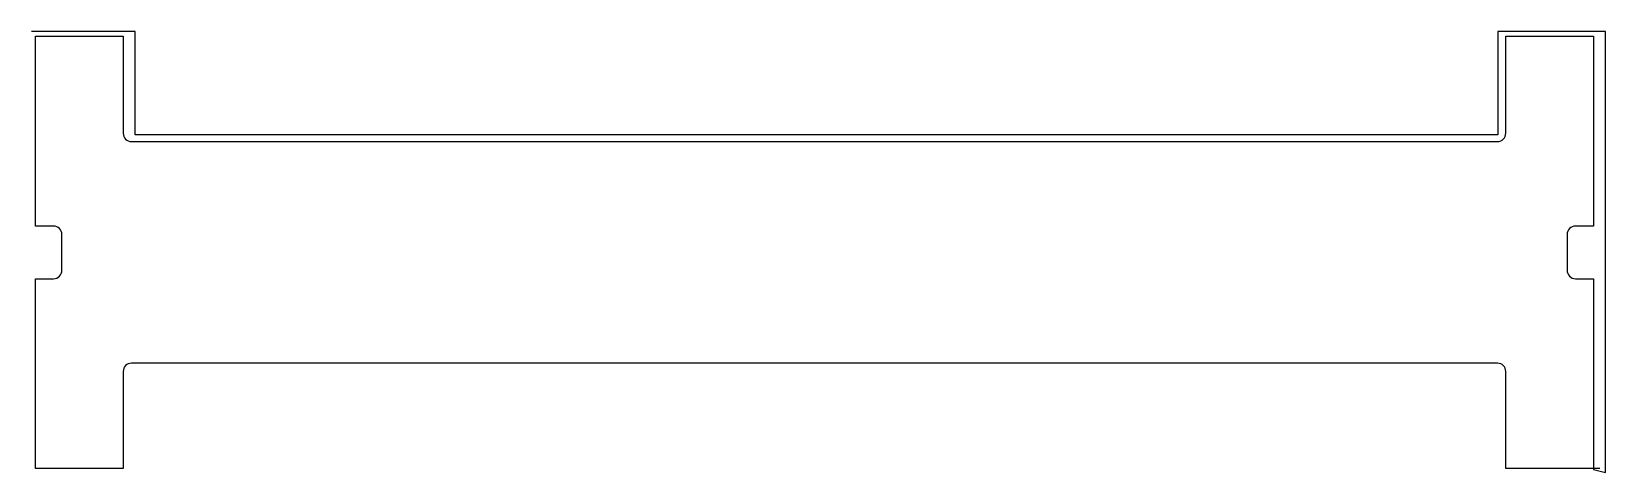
# Model space of a CAD drawing. Header units: metres. Extents: x 0 to 7460, y 0 to 2093.
import ezdxf

# ---------------------------------------------------------------- set-up
doc = ezdxf.new("R2010")
doc.units = ezdxf.units.M

msp = doc.modelspace()

# ---------------------------------------------------------------- linework, layer by layer
at = {"layer": 'TOOL_0'}
for p, q in [((0.999, 2092.965), (-0.001, 2092.965)), ((491.361, 2092.965), (0.999, 2092.965)), ((491.361, 1602.875), (491.361, 2092.965)), ((7460.112, 2092.965), (6949.641, 2092.965)), ((6949.641, 2092.965), (6949.641, 1602.875)), ((7460.112, 1), (7460.112, 2092.965)), ((18.999, 1169.751), (18.999, 2070.501)), ((18.999, 2070.501), (434.749, 2070.501)), ((434.749, 2070.501), (434.749, 1609.751)), ((6987.249, 1609.751), (6987.249, 2070.501)), ((6987.249, 2070.501), (7402.999, 2070.501)), ((7402.999, 2070.501), (7402.999, 1169.751)), ((473.927, 1570.501), (6947.999, 1570.501)), ((6949.641, 1602.875), (491.361, 1602.875)), ((103.999, 1169.751), (18.999, 1169.751)), ((143.999, 959.751), (143.999, 1129.751)), ((7277.999, 1129.751), (7277.999, 959.751)), ((7402.999, 1169.751), (7317.999, 1169.751)), ((18.999, 19.001), (18.999, 919.751)), ((18.999, 919.751), (103.999, 919.751)), ((7317.999, 919.751), (7402.999, 919.751)), ((7402.999, 919.751), (7402.999, 19.001)), ((434.749, 479.751), (434.749, 19.001)), ((6948, 519.001), (473.928, 519.001)), ((6987.25, 19.001), (6987.25, 479.751)), ((434.749, 19.001), (18.999, 19.001)), ((7403, 19.001), (6987.25, 19.001)), ((7402.999, 19.001), (7403.314, 13.814)), ((7433.841, 18.99), (7403, 19.001)), ((7403.314, 13.814), (7460.112, 0)), ((7460.112, 0), (7460.112, 1)), ((7460.112, 1), (7460.112, 0)), ((7460.112, 0), (7460.112, 1))]:
    msp.add_line(p, q, dxfattribs=at)
for centre, radius, start, end in [((473.999, 1609.751), 39.25, 180, 269.894897), ((6947.999, 1609.751), 39.25, 270, 0), ((103.999, 1129.751), 40, 0, 90), ((7317.999, 1129.751), 40, 90, 180), ((103.999, 959.751), 40, 270, 0), ((7317.999, 959.751), 40, 180, 270), ((473.999, 479.751), 39.25, 90.1036432, 180), ((6948, 479.751), 39.25, 0, 90)]:
    msp.add_arc(centre, radius, start, end, dxfattribs=at)

doc.saveas('drawing.dxf')
